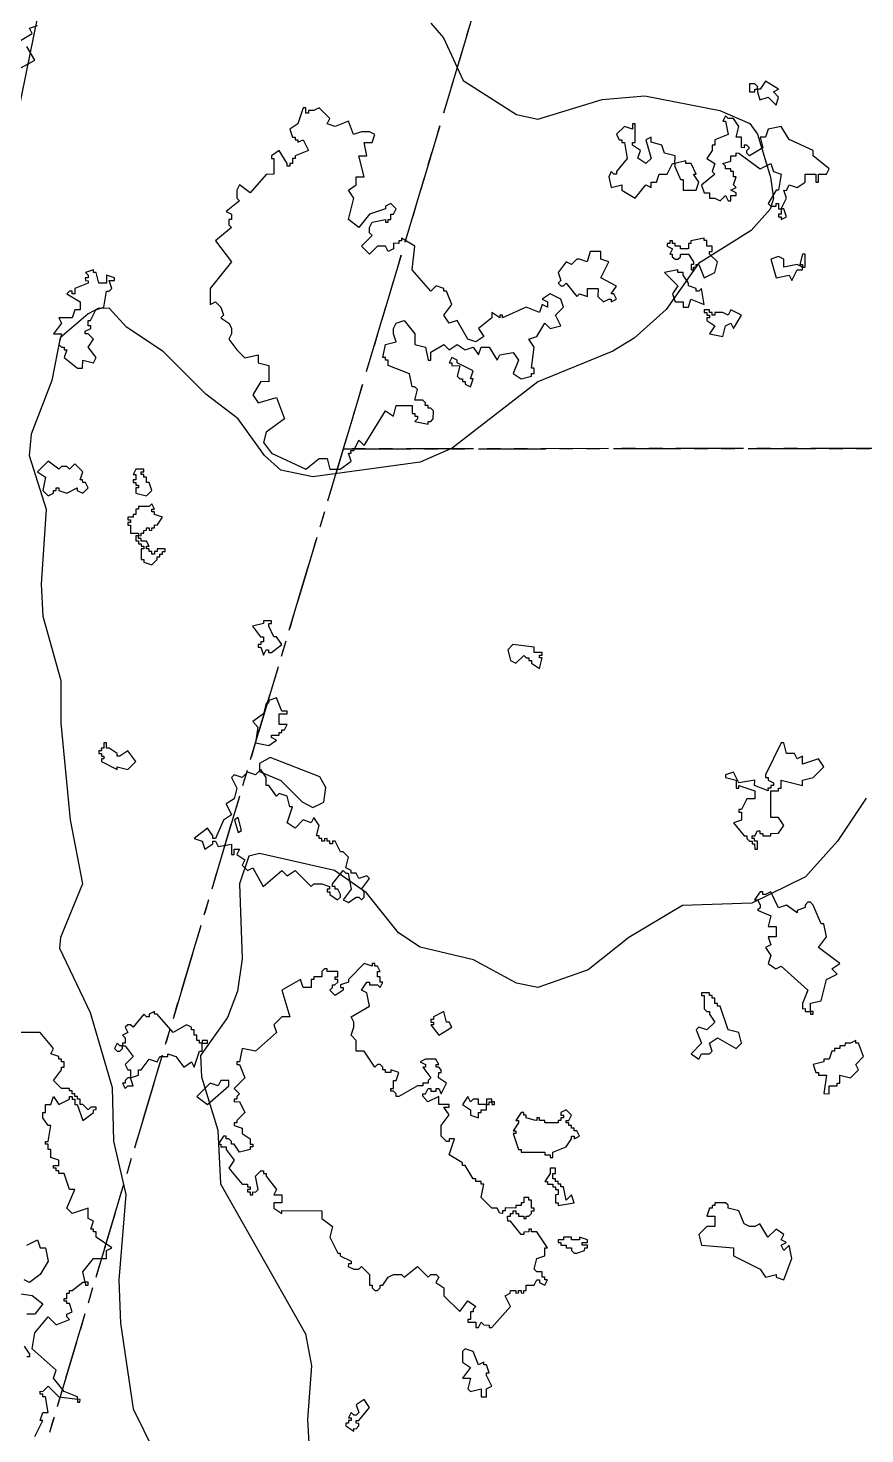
# Model space of a CAD drawing. Header units: metres. Extents: x -550 to 550, y -500 to 950.
# Drawn here: x -110.8 to -32, y -94.7 to 37.5 of the extents above; entities that cross this region are included whole.
import ezdxf

# ---------------------------------------------------------------- set-up
doc = ezdxf.new("R2010")
doc.units = ezdxf.units.M
doc.header["$LTSCALE"] = 2
doc.linetypes.add('PHANTOM', pattern=[6.35, 3.175, -0.635, 0.635, -0.635, 0.635, -0.635])
for name, color, linetype in [('SITE-PROPERTY', 7, 'PHANTOM'), ('SITE-PROPERTY-SITE', 1, 'PHANTOM'), ('SITE-TREE-CANOPY', 94, 'CONTINUOUS'), ('TOPO-CONTOUR-MINOR', 9, 'CONTINUOUS')]:
    doc.layers.add(name, color=color, linetype=linetype)

msp = doc.modelspace()

# ---------------------------------------------------------------- linework, layer by layer
at = {"layer": 'SITE-PROPERTY'}
for points in [[(-91.29, 364.29), (28.27, 364.14), (-149.92, -232.31), (-283.98, -308.65), (-550, -309.07), (-550, 364.89)], [(-91.29, 364.29), (28.27, 364.14), (-149.92, -232.31), (-283.98, -308.65), (-550, -309.07), (-550, 364.89)], [(109.19, 124.16), (108.93, -1.9), (-81.11, -2.07), (-1.63, 263.96), (84.76, 263.8)], [(-136.32, -186.83), (-81.11, -2.07), (108.93, -1.9), (108.59, -158.15), (40.62, -186.68)]]:
    msp.add_lwpolyline(points, close=True, dxfattribs=at)
at = {"layer": 'SITE-PROPERTY-SITE'}
msp.add_lwpolyline([(109.19, 124.16), (108.93, -1.9), (-81.11, -2.07), (-1.63, 263.96), (84.76, 263.8)], close=True, dxfattribs=at)
at = {"layer": 'SITE-TREE-CANOPY'}
for points in [[(-111.65, 36.26), (-110.4, 37.01), (-110.66, 37.51), (-109.9, 37.76)], [(-112.4, 33.26), (-110.15, 34.51), (-110.9, 35.77)], [(-110.15, -94.99), (-109.4, -93.49), (-109.65, -93.49), (-109.4, -92.74), (-108.91, -92.74), (-109.15, -91.24), (-109.4, -91.24), (-109.4, -90.99), (-109.65, -90.99), (-109.65, -90.73), (-109.4, -90.74), (-108.9, -90.24), (-107.9, -91.24), (-106.15, -91.48), (-106.15, -91.24), (-107.4, -90.74), (-108.4, -89.49), (-108.16, -88.73), (-110.4, -86.74), (-110.15, -85.24), (-108.9, -83.74), (-108.15, -84.49), (-106.9, -83.99), (-107.15, -83.74), (-107.15, -83.49), (-106.65, -83.24), (-106.9, -82.48), (-107.15, -82.48), (-107.15, -82.24), (-107.4, -82.24), (-107.4, -81.99), (-107.15, -82), (-107.16, -81.49), (-106.9, -81.49), (-106.9, -81.24), (-106.65, -81.24), (-105.65, -80.48), (-105.41, -80.48), (-105.65, -79.49), (-104.65, -78.24), (-103.4, -78.24), (-103.4, -77.5), (-102.9, -77.24), (-104.4, -76.24), (-104.4, -75.74), (-104.65, -75.74), (-104.65, -75.49), (-104.9, -75.49), (-104.65, -74.73), (-105.15, -74.49), (-105.15, -73.49), (-106.65, -73.99), (-107.15, -73.49), (-106.41, -71.74), (-106.9, -71.74), (-107.4, -70.24), (-107.9, -70.24), (-107.91, -69.99), (-108.15, -69.99), (-108.15, -69.74), (-108.4, -69.74), (-108.4, -69.49), (-107.9, -69.49), (-107.9, -68.99), (-108.66, -68.74), (-108.65, -67.99), (-108.9, -67.99), (-108.9, -67.49), (-109.15, -67.49), (-109.15, -67.24), (-108.9, -67.24), (-108.65, -65.74), (-108.9, -65.74), (-109.4, -65), (-109.4, -64.49), (-109.16, -64.49), (-109.15, -63.74), (-108.66, -63.74), (-108.4, -62.99), (-107.9, -63.74), (-106.9, -63.24), (-106.9, -62.99), (-106.65, -62.99), (-106.65, -63.24), (-106.4, -63.24), (-106.4, -63.74), (-106.16, -63.74), (-105.65, -65.24), (-104.65, -64.49), (-104.65, -64.25), (-104.4, -64.23), (-104.4, -63.99), (-104.9, -63.99), (-105.15, -64.24), (-105.65, -63.74), (-105.9, -63.74), (-105.9, -63.24), (-106.15, -63.24), (-106.15, -62.99), (-106.4, -62.99), (-106.4, -62.74), (-106.65, -62.74), (-106.65, -62.48), (-106.91, -62.48), (-106.9, -62.24), (-107.65, -62.24), (-108.4, -61.49), (-107.65, -60.49), (-107.65, -60.24), (-107.4, -60.24), (-107.4, -59.74), (-107.65, -59.74), (-107.65, -59.49), (-107.91, -59.49), (-107.91, -59.24), (-108.65, -58.99), (-108.4, -58.49), (-109.65, -56.99), (-111.65, -56.99)], [(-110.9, -76.98), (-109.9, -76.49), (-109.65, -77.24), (-109.15, -77.24), (-108.9, -78.49), (-109.65, -79.74), (-110.65, -80.49), (-111.15, -80.24)], [(-111.9, -81.49), (-110.4, -81.73), (-109.4, -82.49), (-110.15, -83.49), (-110.9, -83.49)], [(-111.15, -86.49), (-110.65, -87.24), (-110.65, -87.49), (-110.9, -87.49)]]:
    msp.add_lwpolyline(points, dxfattribs=at)
for points in [[(-42.15, 32.01), (-42.4, 32.26), (-42.9, 32.26), (-42.9, 31.51), (-42.4, 31.51), (-42.4, 31.76), (-42.15, 31.76)], [(-42.15, 31.51), (-41.91, 30.76), (-41.15, 31.01), (-40.4, 30.27), (-40.15, 31.01), (-40.65, 31.51), (-40.16, 31.76), (-41.4, 32.51), (-41.9, 31.76), (-42.15, 31.76)], [(-87.9, -2.49), (-84.65, -3.99), (-83.41, -2.99), (-82.65, -2.99), (-82.4, -3.98), (-81.41, -3.99), (-80.4, -3.24), (-80.65, -2.48), (-80.4, -2.49), (-80.41, -2.24), (-80.15, -2.24), (-79.65, -1.24), (-79.15, -1.74), (-77.15, 1.51), (-76.41, 1.01), (-76.15, 2.01), (-74.66, 2.01), (-74.65, 1.26), (-74.4, 1.26), (-74.4, 1.01), (-74.15, 1.01), (-74.15, 0.77), (-74.4, 0.51), (-73.15, 0.26), (-73.15, 0.51), (-72.9, 0.51), (-72.66, 0.76), (-72.65, 1.51), (-72.9, 1.77), (-73.15, 1.77), (-73.15, 2.01), (-73.41, 2.01), (-73.4, 2.26), (-73.65, 2.51), (-74.4, 2.51), (-74.15, 3.51), (-74.4, 3.76), (-74.65, 3.76), (-74.9, 5), (-76.9, 5.76), (-76.9, 6.26), (-77.15, 6.26), (-77.15, 6.51), (-77.4, 6.51), (-77.15, 7.76), (-76.15, 8.01), (-76.4, 8.76), (-76.4, 9.26), (-76.15, 9.76), (-75.4, 10.01), (-74.4, 8.76), (-74.4, 7.76), (-73.4, 7.51), (-73.15, 6.26), (-72.9, 6.26), (-72.9, 7.02), (-71.65, 7.76), (-71.15, 7.26), (-70.4, 7.76), (-69.66, 7.26), (-68.9, 7.51), (-68.4, 6.76), (-68.15, 7.51), (-67.4, 7.51), (-66.65, 6.26), (-66.4, 6.76), (-65.15, 7.01), (-64.65, 6.26), (-65.15, 5.01), (-64.4, 4.51), (-63.4, 4.76), (-63.4, 5.01), (-63.16, 5.01), (-63.15, 5.51), (-63.4, 5.51), (-63.15, 7.51), (-63.65, 8.26), (-62.9, 8.51), (-62.15, 9.76), (-61.65, 9.26), (-60.65, 9.51), (-61.15, 10.51), (-60.4, 11.26), (-60.65, 12), (-61.65, 12.51), (-62.4, 12.01), (-61.9, 11.76), (-61.9, 11.26), (-62.4, 11.51), (-62.65, 10.76), (-63.91, 11.26), (-66.15, 10.27), (-66.15, 10.51), (-66.4, 10.51), (-66.4, 10.25), (-67.15, 10.76), (-67.15, 10.26), (-68.4, 9.26), (-67.9, 8.51), (-68.65, 8.01), (-69.4, 8.26), (-70.4, 10.02), (-71.15, 9.76), (-71.65, 10.51), (-70.9, 11.51), (-71.4, 12.76), (-71.65, 12.76), (-71.65, 13.01), (-72.4, 13.26), (-72.9, 12.76), (-74.65, 14.76), (-74.4, 17.01), (-75.65, 17.76), (-75.65, 17.51), (-75.91, 17.51), (-75.9, 17.26), (-76.4, 17.27), (-76.41, 16.76), (-76.9, 16.51), (-77.15, 17.01), (-77.9, 17.01), (-78.65, 16.26), (-79.4, 17.01), (-78.41, 18.01), (-78.65, 18.26), (-78.65, 18.76), (-78.4, 19.26), (-77.15, 19.51), (-77.15, 19.26), (-76.9, 19.26), (-76.9, 19.51), (-76.65, 19.51), (-76.65, 20.01), (-76.4, 20.01), (-76.15, 20.51), (-76.65, 21.01), (-77.15, 20.76), (-77.15, 20.51), (-78.66, 20.02), (-79.65, 18.76), (-80.65, 19.51), (-80.15, 21.51), (-80.65, 22.27), (-79.9, 22.76), (-79.9, 23.51), (-79.15, 23.51), (-79.65, 25.51), (-78.9, 25.51), (-79.15, 26.76), (-78.4, 26.76), (-78.15, 27.51), (-78.65, 27.76), (-79.4, 27.76), (-80.16, 27.51), (-80.65, 28.76), (-81.9, 28.26), (-82.65, 28.51), (-82.4, 29.01), (-83.4, 30.01), (-83.9, 29.76), (-84.4, 29.76), (-84.4, 29.51), (-84.65, 29.51), (-84.65, 30.01), (-84.9, 30.01), (-85.4, 28.51), (-86.15, 28.01), (-85.9, 27.26), (-85.65, 27.26), (-85.65, 27.01), (-85.4, 27.01), (-85.4, 26.77), (-84.9, 27.01), (-84.4, 26.01), (-85.65, 25.51), (-85.65, 25.26), (-85.9, 25.26), (-85.9, 24.76), (-86.15, 24.76), (-86.15, 24.51), (-86.4, 24.51), (-86.4, 24.76), (-87.15, 26.01), (-87.9, 25.51), (-87.9, 25.26), (-87.65, 25.26), (-87.65, 23.77), (-88.4, 23.75), (-89.9, 22.01), (-90.9, 22.76), (-91.15, 22.26), (-91.15, 21.51), (-90.9, 21.26), (-92.15, 20.26), (-91.65, 20.01), (-91.65, 19.51), (-91.9, 19.51), (-91.9, 19.01), (-91.65, 18.76), (-93.15, 17.51), (-91.65, 15.51), (-93.65, 13.01), (-93.65, 11.51), (-93.15, 11.76), (-92.65, 11.26), (-92.4, 10.51), (-92.65, 10.26), (-91.9, 9.75), (-91.65, 9.27), (-91.66, 8.76), (-91.9, 8.26), (-91.15, 7.26), (-90.4, 6.5), (-89.15, 6.76), (-89.15, 6.01), (-88.15, 5.76), (-88.15, 4.25), (-88.9, 4.26), (-89.65, 3.01), (-89.15, 2.27), (-87.4, 2.76), (-86.65, 0.76), (-88.4, -0.49), (-88.65, -1.48)], [(-39.4, 21.51), (-39.66, 22.26), (-39.4, 22.25), (-39.15, 22.76), (-38.41, 22.51), (-37.65, 23.01), (-37.65, 23.77), (-36.65, 23.76), (-36.65, 23.01), (-36.4, 23.01), (-36.4, 23.76), (-35.65, 23.76), (-35.4, 24.26), (-36.91, 25.51), (-36.9, 26.01), (-39.15, 27.02), (-39.9, 28.26), (-41.15, 28.01), (-41.4, 27.26), (-41.9, 27.26), (-41.65, 26.26), (-42.9, 25.51), (-43.16, 25.76), (-43.15, 26.01), (-42.9, 26.26), (-43.15, 26.51), (-43.4, 26.51), (-43.4, 26.26), (-43.65, 26.27), (-43.65, 27.26), (-44.15, 27.26), (-43.9, 28.26), (-44.4, 29.01), (-44.9, 29.01), (-45.15, 29.26), (-45.41, 28.76), (-45.15, 28.76), (-44.9, 27.51), (-46.15, 27.01), (-46.15, 26.51), (-46.41, 26.51), (-46.4, 26.01), (-46.9, 25.26), (-46.16, 24.76), (-46.4, 24.01), (-46.15, 23.77), (-47.4, 22.75), (-47.15, 22.01), (-46.65, 22.01), (-46.65, 21.51), (-46.15, 21.51), (-45.65, 21.26), (-45.15, 21.76), (-44.9, 21.26), (-44.65, 21.26), (-44.65, 21.76), (-44.15, 21.76), (-44.15, 22.01), (-44.66, 22.26), (-44.15, 22.51), (-44.4, 22.76), (-44.16, 23.51), (-44.4, 23.51), (-44.4, 24.01), (-44.65, 24.01), (-44.65, 24.26), (-45.15, 24.26), (-45.15, 24.51), (-45.4, 24.77), (-44.65, 25.01), (-44.65, 25.51), (-44.15, 25.51), (-44.15, 25.77), (-43.9, 25.76), (-41.9, 24.26), (-40.9, 24.76), (-40.65, 24.01), (-39.9, 23.76), (-40.15, 22.26), (-40.4, 22.26), (-41.15, 21.01), (-40.9, 20.76), (-40.4, 20.77), (-40.4, 21.01), (-40.15, 21.01), (-40.15, 20.51), (-39.9, 20.51)], [(-49.9, 25.51), (-50.9, 25.76), (-51.15, 26.51), (-52.15, 26.77), (-52.15, 27.26), (-52.66, 27.01), (-52.15, 25.26), (-52.65, 24.76), (-53.4, 25.27), (-53.16, 26.01), (-53.9, 26.51), (-53.91, 26.76), (-53.65, 26.76), (-53.65, 28.51), (-53.9, 28.51), (-53.9, 28.01), (-54.65, 28.26), (-55.4, 27.52), (-55.16, 27.01), (-54.9, 27.01), (-54.9, 26.76), (-54.65, 26.76), (-54.4, 25.26), (-55.41, 24.01), (-55.41, 23.76), (-55.65, 23.76), (-55.9, 24.01), (-56.15, 23.51), (-55.91, 22.51), (-54.9, 22.76), (-54.9, 22.26), (-53.65, 21.51), (-52.65, 22.76), (-52.16, 22.51), (-52.15, 23.01), (-51.65, 23.01), (-51.4, 23.76), (-50.65, 23.76), (-50.15, 24.76), (-49.91, 24.76)], [(-49.91, 24.5), (-49.4, 23.26), (-49.15, 23.26), (-49.15, 22.26), (-47.9, 22.26), (-47.65, 23.01), (-48.15, 23.76), (-47.91, 23.76), (-48.4, 24.76), (-48.9, 24.76), (-48.9, 25.02), (-49.91, 24.76)], [(-39.9, 20.01), (-40.15, 20.01), (-40.15, 19.76), (-39.9, 19.76), (-39.91, 19.51), (-39.4, 19.76), (-39.65, 20.51), (-39.9, 20.51)], [(-47.15, 17.76), (-48.41, 17.51), (-48.41, 17.26), (-48.65, 17.26), (-48.65, 16.76), (-49.4, 16.76), (-49.4, 17.01), (-49.9, 17.01), (-49.9, 17.26), (-50.15, 17.26), (-50.15, 17.51), (-50.4, 17.51), (-50.4, 17.26), (-50.65, 17.26), (-50.65, 17.01), (-50.15, 16.76), (-50.4, 16.26), (-50.16, 16.26), (-50.16, 16.01), (-49.9, 15.76), (-49.65, 15.76), (-49.4, 16.01), (-49.4, 16.26), (-48.65, 16.26), (-48.15, 15.51), (-48.16, 15.26), (-48.4, 15.26), (-48.4, 14.76), (-48.15, 14.76), (-48.16, 15.01), (-47.9, 15.01), (-47.9, 15.26), (-47.65, 15.26), (-47.15, 14.01), (-46.15, 14.51), (-45.9, 15.51), (-46.65, 16.26), (-46.65, 16.51), (-46.4, 16.51), (-46.4, 17.01), (-46.9, 17.01), (-46.9, 17.52), (-47.16, 17.52)], [(-56.65, 11.75), (-56.15, 12.01), (-55.91, 12.01), (-55.9, 11.76), (-55.4, 12.01), (-55.65, 12.51), (-55.9, 12.51), (-55.41, 13.25), (-56.9, 14.01), (-56.15, 15.51), (-56.9, 15.76), (-56.9, 16.5), (-57.9, 16.51), (-58.16, 15.51), (-58.9, 15.76), (-59.15, 15.76), (-59.65, 15.26), (-60.15, 15.51), (-60.9, 14.51), (-60.65, 13.76), (-60.9, 13.51), (-60.65, 13.26), (-60.41, 13.26), (-60.15, 13.51), (-59.15, 12.26), (-58.9, 12.51), (-58.15, 12.26), (-58.15, 13.01), (-57.15, 13.01), (-57.16, 12.26)], [(-38.4, 15.26), (-39.65, 15.01), (-39.65, 15.76), (-40.16, 16.02), (-40.9, 15.76), (-40.4, 14.01), (-39.15, 14.26), (-38.9, 13.76), (-38.4, 14.76), (-37.9, 14.76), (-37.9, 15.01)], [(-37.65, 15.01), (-37.66, 16.26), (-37.9, 16.26), (-38.15, 15.26), (-37.9, 15.26), (-37.9, 15.01)], [(-105.41, 9.01), (-104.9, 9.26), (-104.9, 9.51), (-105.15, 9.51), (-105.15, 10.01), (-104.91, 10.01), (-104.41, 11.01), (-103.65, 11.26), (-103.41, 12.76), (-103.15, 12.76), (-102.9, 13.01), (-103.15, 13.76), (-102.65, 13.76), (-102.65, 14.01), (-103.4, 14.26), (-103.4, 13.51), (-104.15, 13.51), (-104.4, 14.51), (-104.65, 14.51), (-104.65, 14.76), (-105.4, 14.51), (-105.15, 14.26), (-105.15, 14.01), (-105.41, 14.01), (-105.4, 13.76), (-105.15, 13.75), (-105.15, 13.51), (-106.4, 13.01), (-106.4, 12.51), (-106.65, 12.51), (-106.65, 12.76), (-106.9, 12.76), (-107.15, 12.51), (-105.9, 11.76), (-105.9, 11.01), (-106.4, 11.01), (-106.65, 10.26), (-107.9, 10.27), (-107.65, 9.76), (-108.4, 8.76), (-107.65, 8.76), (-107.9, 7.76), (-107.65, 7.51), (-107.4, 7.51), (-107.4, 7.26), (-107.15, 7.26), (-107.4, 6.51), (-106.15, 5.51), (-105.66, 5.51), (-105.65, 6.26), (-104.65, 6.01), (-104.4, 6.51), (-105.15, 7.51), (-104.65, 8.26), (-105.15, 8.76), (-105.41, 8.76)], [(-48.65, 13.51), (-49.15, 14.26), (-49.15, 14.51), (-49.65, 14.52), (-49.65, 14.76), (-50.9, 14.51), (-49.65, 13.26), (-50.15, 12.51), (-49.9, 11.76), (-49.15, 11.76), (-49.15, 11.26), (-48.65, 11.25), (-48.41, 12.01), (-47.15, 11.51), (-47.4, 13.01), (-47.65, 12.76), (-47.91, 12.76), (-47.91, 13.01), (-48.65, 13.26)], [(-44.9, 10.52), (-45.4, 10.76), (-46.15, 10.76), (-46.15, 10.51), (-46.4, 10.51), (-46.41, 10.76), (-46.65, 10.76), (-46.65, 11.01), (-47.15, 11.01), (-47.15, 10.76), (-46.9, 10.76), (-46.9, 10.51), (-46.65, 10.51), (-46.65, 10.26), (-46.9, 10.26), (-46.91, 10.01), (-46.15, 9.5), (-46.65, 8.76), (-45.4, 8.51), (-45.15, 9.51), (-44.65, 9.76), (-44.4, 9.26), (-43.65, 10.51), (-44.65, 11)], [(-70.4, 6.26), (-70.9, 6.51), (-71.15, 6.01), (-70.9, 6.01), (-70.9, 5.76), (-70.16, 5.75), (-70.4, 4.77), (-70.15, 4.51), (-69.9, 4.51), (-69.9, 4.26), (-69.65, 4.26), (-69.65, 4.01), (-69.15, 3.76), (-68.9, 4.51), (-69.15, 4.51), (-68.9, 5.26), (-70.4, 6.01)], [(-108.9, -6.49), (-108.4, -6.24), (-108.4, -5.99), (-108.15, -5.99), (-108.15, -5.74), (-107.9, -5.74), (-107.9, -5.99), (-107.15, -6.24), (-106.16, -5.74), (-106.16, -5.99), (-105.65, -6.24), (-105.15, -5.74), (-105.4, -5.24), (-105.65, -5.24), (-105.66, -4.99), (-105.9, -4.99), (-105.65, -4.24), (-106.41, -3.49), (-106.9, -3.99), (-107.15, -3.74), (-107.66, -3.74), (-107.9, -3.99), (-108.9, -3.24), (-109.9, -4.24), (-109.15, -4.74), (-109.4, -6)], [(-100.9, -4.49), (-100.65, -4.49), (-100.66, -4.99), (-100.9, -4.99), (-100.9, -5.24), (-100.65, -5.24), (-100.65, -5.5), (-100.4, -5.48), (-100.4, -5.74), (-100.65, -5.74), (-100.65, -6.24), (-99.65, -6.49), (-99.15, -5.99), (-99.4, -5.24), (-99.65, -5.24), (-99.65, -4.74), (-99.9, -4.74), (-99.9, -4.49), (-100.15, -4.49), (-100.15, -4.24), (-99.9, -4.24), (-99.9, -3.99), (-100.65, -3.99)], [(-100.15, -10.23), (-100.15, -9.99), (-99.9, -9.99), (-99.9, -9.75), (-99.65, -9.73), (-99.65, -9.49), (-99.4, -9.49), (-99.4, -9.73), (-99.15, -9.74), (-99.15, -9.49), (-98.9, -9.49), (-98.91, -9.23), (-98.65, -9.24), (-98.15, -8.49), (-98.9, -8.24), (-98.9, -7.99), (-99.15, -7.99), (-99.15, -7.74), (-98.9, -7.74), (-99.16, -7.24), (-99.4, -7.49), (-100.4, -7.49), (-100.4, -7.74), (-100.65, -7.74), (-100.65, -8.24), (-100.91, -8.24), (-100.9, -8.49), (-101.4, -8.49), (-101.4, -8.74), (-101.15, -8.74), (-101.15, -8.99), (-101.41, -8.99), (-101.41, -9.24), (-101.15, -9.24), (-101.15, -9.99), (-100.4, -9.99), (-100.4, -10.25)], [(-100.66, -10.24), (-100.65, -10.73), (-100.4, -10.73), (-100.4, -10.99), (-100.15, -10.99), (-100.15, -11.24), (-99.91, -11.24), (-99.91, -11.49), (-100.15, -11.49), (-100.15, -12.49), (-99.9, -12.49), (-99.9, -12.74), (-99.15, -12.99), (-98.65, -12.49), (-98.65, -12.24), (-98.4, -12.24), (-98.4, -11.99), (-98.15, -11.99), (-98.15, -11.74), (-97.9, -11.74), (-97.9, -11.49), (-98.66, -11.49), (-98.65, -11.74), (-98.9, -11.74), (-98.9, -11.99), (-99.15, -11.99), (-99.15, -11.74), (-99.4, -11.74), (-99.4, -11.49), (-99.65, -11.49), (-99.65, -11.24), (-99.4, -11.24), (-99.65, -10.74), (-100.15, -10.74), (-100.15, -10.49), (-100.4, -10.49), (-100.4, -10.25)], [(-88.65, -21.48), (-88.4, -20.98), (-88.16, -20.98), (-88.16, -21.24), (-87.9, -21.24), (-86.9, -20.49), (-87.4, -19.74), (-87.66, -19.74), (-88.15, -18.74), (-88.15, -18.49), (-87.9, -18.49), (-87.9, -18.24), (-88.65, -18.24), (-88.65, -18.49), (-89.66, -18.74), (-88.91, -19.74), (-88.65, -19.74), (-88.65, -20.24), (-88.9, -20.24), (-88.9, -20.49), (-89.15, -20.49), (-89.15, -20.74), (-88.9, -20.74)], [(-62.65, -22.74), (-62.4, -21.74), (-62.65, -21.74), (-62.65, -21.49), (-62.4, -21.49), (-62.4, -21.24), (-63.15, -21.24), (-63.15, -20.74), (-65.16, -20.49), (-65.65, -20.99), (-65.4, -21.99), (-64.9, -22.24), (-64.15, -21.5), (-63.9, -21.74), (-63.65, -21.74), (-63.65, -21.99), (-63.4, -21.99), (-63.4, -22.24)], [(-88.15, -29.99), (-87.4, -29.48), (-87.9, -29.24), (-87.9, -28.99), (-87.15, -29), (-87.15, -28.74), (-86.9, -28.74), (-86.9, -28.49), (-86.66, -28.5), (-86.4, -28), (-87.15, -27.99), (-87.15, -26.99), (-86.4, -26.99), (-86.4, -26.74), (-86.9, -26.74), (-87.4, -25.49), (-88.15, -25.73), (-88.16, -25.99), (-88.4, -25.99), (-88.65, -26.99), (-89.65, -27.73), (-89.16, -28.24), (-89.4, -29.74)], [(-102.41, -32.25), (-102.41, -31.99), (-101.4, -32.24), (-100.65, -31.49), (-101.4, -30.49), (-102.15, -30.99), (-102.4, -30.99), (-102.4, -30.74), (-103.15, -30.24), (-103.4, -30.24), (-103.4, -29.74), (-103.65, -29.74), (-103.65, -30.24), (-103.91, -30.24), (-103.9, -30.49), (-104.15, -30.49), (-104.15, -30.74), (-103.9, -30.74), (-103.9, -30.99), (-103.65, -30.99), (-103.65, -31.24), (-103.9, -31.24), (-103.9, -31.49)], [(-39.65, -29.74), (-39.9, -29.74), (-41.4, -32.74), (-41.4, -32.99), (-41.15, -32.99), (-41.15, -33.24), (-40.65, -33.48), (-40.65, -33.74), (-40.9, -33.74), (-40.9, -33.98), (-41.16, -34), (-41.15, -34.24), (-42.41, -33.74), (-42.4, -33.24), (-43.9, -33.49), (-44.41, -32.49), (-45.15, -32.74), (-45.15, -32.99), (-44.15, -33.23), (-44.15, -33.99), (-43.9, -33.99), (-43.9, -33.74), (-42.4, -34.24), (-42.4, -34.99), (-43.15, -34.99), (-43.65, -35.99), (-43.9, -35.99), (-43.9, -36.24), (-43.65, -36.24), (-43.65, -37), (-44.4, -37.24), (-43.4, -38.49), (-43.15, -38.49), (-43.15, -38.74), (-42.9, -38.99), (-42.65, -38.99), (-42.65, -39.24), (-42.41, -39.24), (-42.4, -39.74), (-42.15, -39.74), (-42.15, -38.99), (-42.41, -38.99), (-42.41, -38.74), (-42.65, -38.74), (-42.65, -38.49), (-42.4, -38.49), (-42.15, -37.99), (-41.91, -37.99), (-41.91, -38.24), (-41.65, -38.24), (-41.65, -38.49), (-40.9, -38.49), (-40.9, -38.24), (-40.15, -38.23), (-39.65, -37.49), (-40.16, -36.74), (-40.9, -36.74), (-40.9, -34.24), (-40.15, -34.24), (-40.15, -33.99), (-39.91, -33.99), (-39.9, -33.24), (-37.9, -33.74), (-37.9, -33.24), (-36.91, -32.99), (-35.9, -31.99), (-36.4, -31.24), (-37.9, -31.74), (-37.9, -30.99), (-38.4, -31.24), (-38.65, -30.74), (-39.4, -30.74)], [(-80.65, -44.74), (-79.9, -44.24), (-79.65, -44.24), (-79.4, -44.49), (-79.16, -44.25), (-79.15, -43.74), (-79.4, -43.49), (-78.65, -42.49), (-78.9, -42.24), (-79.65, -42.49), (-79.9, -41.99), (-80.4, -41.99), (-80.4, -41.74), (-80.9, -41.48), (-80.65, -40.49), (-81.15, -39.99), (-81.4, -39.99), (-81.9, -38.99), (-82.15, -38.99), (-82.15, -39.24), (-82.4, -39.24), (-82.4, -38.99), (-82.65, -38.99), (-82.65, -38.73), (-82.91, -38.75), (-82.91, -38.99), (-83.15, -38.99), (-83.15, -38.74), (-83.4, -38.74), (-83.4, -38.49), (-83.65, -38.49), (-83.4, -37.49), (-83.9, -36.74), (-84.15, -37.24), (-84.9, -36.98), (-85.65, -37.74), (-86.4, -37.24), (-85.9, -35.74), (-86.15, -35.74), (-86.4, -34.74), (-87.16, -34.49), (-87.4, -34.73), (-88.15, -33.74), (-88.4, -33.74), (-88.4, -32.99), (-88.9, -32.24), (-89.4, -32.74), (-90.15, -32.5), (-90.65, -33), (-91.4, -32.74), (-91.65, -32.99), (-91.15, -33.98), (-91.4, -34.99), (-92.15, -35.48), (-91.65, -36.49), (-92.4, -36.99), (-93.15, -38.74), (-93.4, -38.74), (-93.4, -38.49), (-93.9, -37.74), (-95.15, -38.74), (-94.4, -38.99), (-94.15, -39.74), (-93.4, -39.24), (-93.4, -38.99), (-93.15, -38.99), (-92.9, -39.49), (-91.65, -39.25), (-91.65, -40.24), (-91.4, -40.24), (-91.4, -39.74), (-90.91, -39.74), (-91.15, -40.24), (-90.4, -40.74), (-90.65, -41.24), (-90.15, -41.74), (-89.65, -41.49), (-88.66, -43.24), (-86.9, -41.74), (-86.4, -42.24), (-85.65, -41.74), (-84.15, -43.24), (-83.9, -42.99), (-83.15, -42.99), (-82.41, -43.24), (-82.41, -43.48), (-82.65, -43.48), (-82.65, -43.74), (-82.4, -43.74), (-82.4, -43.99), (-81.66, -44.49), (-81.4, -44.24), (-81.4, -43.99), (-81.65, -43.49), (-81.9, -43.49), (-81.9, -43.24), (-82.15, -43.24), (-82.15, -42.98), (-81.15, -41.74), (-80.9, -41.98), (-80.66, -41.99), (-80.4, -43.49), (-81.15, -44.49)], [(-37.15, -54.23), (-36.15, -53.99), (-35.65, -51.99), (-34.65, -51.49), (-35.15, -50.99), (-34.4, -50.49), (-36.4, -48.99), (-35.65, -47.99), (-35.91, -46.74), (-36.15, -46.74), (-36.9, -44.99), (-37.15, -44.73), (-37.41, -44.73), (-37.65, -44.99), (-37.65, -45.23), (-38.4, -45.49), (-38.4, -45.73), (-39.4, -44.99), (-40.15, -45.24), (-40.9, -43.74), (-41.4, -44), (-41.65, -43.99), (-41.65, -43.74), (-41.9, -43.74), (-42.41, -44.49), (-42.15, -44.49), (-41.9, -44.98), (-41.9, -45.24), (-42.15, -45.48), (-40.9, -45.99), (-41.15, -46.99), (-40.4, -46.99), (-40.4, -47.99), (-41.15, -47.99), (-40.9, -48.73), (-41.4, -48.99), (-40.9, -49.74), (-41.15, -50.49), (-40.41, -50.99), (-39.9, -50.74), (-37.4, -52.99), (-37.9, -54.24), (-37.9, -54.75), (-37.65, -54.73), (-37.65, -54.99), (-37.15, -54.99)], [(-62.15, -79.99), (-62.4, -79.99), (-62.4, -79.49), (-62.9, -79.48), (-63.15, -79.24), (-62.9, -78.24), (-62.15, -77.99), (-62.15, -77.24), (-61.9, -77.24), (-62.9, -75.74), (-63.4, -75.74), (-63.4, -75.49), (-63.66, -75.49), (-63.66, -75.73), (-64.15, -75.75), (-64.15, -75.99), (-64.4, -75.99), (-65.4, -74.74), (-65.65, -74.74), (-65.66, -74.24), (-65.4, -74.24), (-65.4, -73.99), (-65.15, -73.99), (-65.15, -73.74), (-64.9, -73.74), (-64.9, -73.99), (-64.65, -73.99), (-64.65, -74.24), (-64.15, -74.24), (-64.15, -74.49), (-63.9, -74.49), (-63.9, -74.24), (-63.65, -74.24), (-63.4, -73.99), (-63.4, -73.74), (-63.15, -73.74), (-63.15, -73.49), (-63.4, -73.49), (-63.4, -72.74), (-63.65, -72.74), (-63.65, -72.49), (-64.15, -72.49), (-64.15, -72.99), (-64.4, -72.99), (-64.4, -73.24), (-64.9, -73.24), (-64.9, -73.49), (-65.9, -73.48), (-65.9, -73.74), (-66.15, -73.74), (-66.15, -73.99), (-66.4, -73.98), (-66.65, -73.49), (-67.15, -73.49), (-68.15, -72.49), (-67.91, -71.24), (-68.15, -71.23), (-68.15, -70.99), (-68.65, -70.99), (-68.65, -70.74), (-68.9, -70.74), (-69.65, -69.49), (-69.9, -69.49), (-69.9, -69.24), (-71.15, -68.49), (-70.65, -66.99), (-71.15, -66.99), (-71.15, -67.24), (-71.4, -67.24), (-71.9, -66.74), (-71.9, -65.73), (-71.16, -64.73), (-71.65, -63.99), (-71.15, -63.99), (-71.15, -63.74), (-72.15, -63.74), (-72.15, -62.99), (-73.16, -63.49), (-73.65, -62.98), (-73.65, -62.74), (-73.4, -62.74), (-73.15, -62.24), (-72.9, -62.24), (-72.9, -62.49), (-72.4, -62.49), (-72.4, -62.24), (-72.15, -62.24), (-71.9, -62.74), (-71.4, -61.74), (-72.16, -61.24), (-72.15, -60.74), (-71.9, -60.74), (-71.9, -60.48), (-72.15, -60.24), (-72.4, -60.24), (-72.4, -59.99), (-72.15, -59.99), (-72.41, -59.49), (-73.4, -59.49), (-73.9, -59.74), (-73.4, -59.99), (-73.4, -60.24), (-73.65, -60.24), (-72.9, -61.24), (-73.15, -61.5), (-73.15, -61.74), (-73.65, -61.74), (-73.65, -61.99), (-74.15, -61.99), (-75.9, -62.99), (-76.15, -62.99), (-76.15, -62.74), (-76.41, -62.49), (-76.65, -62.49), (-76.65, -62.24), (-76.41, -62.24), (-76.4, -61.49), (-76.15, -61.49), (-75.9, -60.73), (-76.66, -60.49), (-76.65, -60.75), (-77.15, -60.74), (-77.15, -60.49), (-77.4, -60.49), (-77.4, -60.24), (-77.65, -59.99), (-77.91, -59.99), (-78.15, -60.24), (-79.15, -58.74), (-79.9, -58.74), (-79.9, -57.74), (-80.4, -57.24), (-80.15, -56.49), (-80.15, -55.99), (-80.4, -55.49), (-78.65, -54.49), (-78.9, -53.24), (-79.41, -52.99), (-78.9, -52.24), (-78.65, -52.24), (-78.65, -52.49), (-77.9, -52.49), (-77.65, -52.73), (-77.4, -52.23), (-77.65, -52.25), (-77.66, -51.74), (-77.9, -51.74), (-77.9, -51.24), (-77.65, -51.24), (-77.9, -50.74), (-78.15, -50.74), (-78.15, -50.49), (-78.41, -50.49), (-78.41, -50.74), (-79.15, -50.49), (-80.65, -51.99), (-80.65, -52.24), (-81.4, -52.48), (-81.4, -52.74), (-81.15, -52.74), (-81.15, -52.99), (-81.9, -53.49), (-82.4, -53), (-82.15, -52.74), (-82.15, -52.5), (-81.91, -52.48), (-81.65, -52.24), (-81.65, -52), (-81.9, -51.99), (-81.9, -51.74), (-81.65, -51.74), (-81.65, -51.24), (-82.65, -51.24), (-82.65, -50.99), (-82.9, -50.99), (-83.15, -51.24), (-83.15, -51.74), (-83.91, -51.74), (-83.9, -51.99), (-84.15, -51.99), (-84.15, -52.74), (-84.9, -52.74), (-85.15, -51.99), (-86.9, -52.99), (-86.15, -55.49), (-86.9, -55.49), (-87.65, -56.24), (-87.4, -56.99), (-89.4, -58.74), (-90.65, -58.49), (-90.9, -59.74), (-91.15, -59.74), (-91.15, -59.99), (-90.9, -59.99), (-90.4, -61.24), (-91.41, -62.24), (-90.9, -62.74), (-91.15, -62.99), (-91.15, -63.24), (-91.4, -63.24), (-91.4, -63.5), (-90.9, -63.48), (-90.4, -64.49), (-91.15, -65.24), (-91.15, -65.49), (-91.4, -65.49), (-91.4, -65.74), (-90.65, -65.99), (-90.65, -66.49), (-89.9, -66.99), (-89.9, -67.49), (-89.65, -67.49), (-89.65, -67.74), (-89.9, -67.74), (-89.9, -67.99), (-90.9, -68.23), (-91.41, -67.49), (-91.65, -67.49), (-91.65, -67.24), (-91.9, -66.99), (-92.15, -66.99), (-92.15, -66.74), (-92.4, -66.74), (-92.9, -67.49), (-92.65, -67.49), (-92.65, -67.74), (-92.15, -67.74), (-92.15, -67.99), (-91.4, -68.99), (-91.9, -69.73), (-90.65, -71.24), (-90.15, -71.24), (-90.15, -71.49), (-89.9, -71.5), (-89.9, -71.74), (-90.15, -71.74), (-90.15, -71.98), (-89.9, -71.98), (-89.9, -72.24), (-89.65, -72.24), (-89.65, -71.98), (-89.4, -71.99), (-89.15, -71.74), (-89.4, -70.49), (-88.9, -69.99), (-88.65, -70), (-88.65, -70.24), (-88.4, -70.24), (-88.4, -70.48), (-87.4, -71.74), (-87.65, -72.24), (-86.9, -72.24), (-86.9, -72.99), (-87.65, -72.99), (-87.65, -73.49), (-86.9, -73.99), (-86.91, -73.73), (-83.16, -73.74), (-83.15, -74.49), (-82.15, -75.24), (-82.4, -76.24), (-81.65, -77.74), (-81.41, -77.74), (-81.41, -77.99), (-80.4, -78.49), (-80.4, -78.74), (-80.65, -78.74), (-80.66, -78.99), (-80.15, -79.24), (-79.65, -79.24), (-79.41, -78.98), (-78.65, -79.74), (-78.65, -80.74), (-78.4, -80.74), (-78.4, -80.99), (-78.15, -81.24), (-77.91, -81.24), (-77.65, -80.99), (-77.65, -80.74), (-77.4, -80.74), (-76.9, -79.99), (-76.4, -79.74), (-75.65, -79.73), (-75.4, -79.99), (-74.15, -78.99), (-73.15, -79.99), (-72.9, -79.74), (-72.4, -79.74), (-72.15, -80), (-72.41, -80.5), (-71.65, -80.99), (-71.66, -81.74), (-70.15, -83.23), (-69.4, -82.23), (-68.65, -82.74), (-68.9, -82.99), (-68.9, -83.24), (-69.15, -83.24), (-69.15, -83.99), (-69.4, -83.99), (-69.4, -84.24), (-68.65, -84.24), (-68.65, -84.74), (-68.4, -84.74), (-68.15, -84.24), (-67.9, -84.49), (-67.4, -84.5), (-67.4, -84.74), (-67.15, -84.74), (-65.4, -82.74), (-65.9, -81.74), (-65.41, -81.49), (-65.4, -81.24), (-64.9, -81.24), (-64.9, -81.5), (-64.65, -81.48), (-64.65, -81.24), (-64.4, -81.24), (-64.4, -81.48), (-64.15, -81.49), (-64.15, -81.24), (-63.9, -81.24), (-63.9, -80.74), (-63.15, -80.74), (-62.9, -80.24), (-62.65, -80.24), (-62.65, -80.49), (-62.15, -80.74), (-61.9, -80.24), (-62.15, -80.24)], [(-45.65, -54.49), (-45.9, -54.49), (-45.9, -54.25), (-46.15, -54.24), (-46.15, -53.74), (-46.4, -53.74), (-46.4, -53.49), (-46.65, -53.49), (-46.65, -53.24), (-47.4, -53.24), (-47.4, -53.49), (-47.15, -53.49), (-47.15, -54.74), (-46.9, -54.99), (-46.65, -54.99), (-46.65, -55.25), (-46.15, -55.99), (-46.9, -56.74), (-47.65, -56.49), (-47.9, -56.73), (-47.4, -57.99), (-48.4, -58.99), (-47.65, -59.49), (-47.4, -58.99), (-46.65, -58.99), (-46.4, -58.74), (-46.65, -57.99), (-45.9, -57.49), (-44.15, -58.49), (-43.65, -57.99), (-43.9, -56.98), (-44.9, -56.74)], [(-101.65, -58.24), (-100.9, -59.24), (-101.65, -59.99), (-101.4, -60.49), (-101.15, -60.49), (-101.15, -61.24), (-100.4, -60.99), (-100.4, -60.49), (-100.15, -60.49), (-99.4, -59.49), (-98.65, -59.74), (-98.4, -59.24), (-97.65, -59.24), (-97.65, -58.99), (-96.9, -59.24), (-96.15, -60.24), (-95.41, -59.74), (-95.15, -60.24), (-94.65, -58.74), (-94.4, -58.74), (-94.4, -57.98), (-94.65, -57.98), (-94.65, -57.74), (-94.9, -57.74), (-94.9, -57.24), (-95.15, -57.24), (-95.16, -56.74), (-95.4, -56.74), (-95.4, -56.49), (-95.9, -56.24), (-97.15, -56.99), (-98.65, -55.24), (-98.9, -55.24), (-98.9, -54.99), (-99.4, -55.24), (-99.4, -55.49), (-99.66, -55.49), (-99.9, -55.24), (-100.9, -56.49), (-101.15, -56.24), (-101.41, -56.24), (-101.65, -56.48), (-101.4, -56.99), (-101.91, -57.24), (-101.65, -57.49), (-101.65, -57.99), (-101.9, -57.99), (-101.9, -58.24)], [(-72.9, -55.99), (-72.65, -55.99), (-72.65, -56.25), (-72.9, -56.24), (-72.15, -57.24), (-70.91, -56.49), (-71.15, -55.99), (-71.4, -55.99), (-71.66, -54.99), (-72.65, -55.49), (-72.65, -55.74), (-72.9, -55.74)], [(-37.15, -55.24), (-36.9, -55.24), (-36.9, -54.99), (-37.15, -54.99)], [(-102.15, -58.24), (-102.4, -57.99), (-102.65, -58.49), (-102.41, -58.74), (-102.15, -58.74), (-101.9, -58.49), (-101.9, -58.24)], [(-93.9, -57.99), (-93.9, -57.74), (-94.41, -57.74), (-94.4, -57.98)], [(-34.9, -58.74), (-35.15, -58.74), (-35.4, -59.49), (-35.9, -59.49), (-35.9, -59.74), (-36.9, -59.99), (-36.65, -60.74), (-36.4, -60.74), (-36.4, -60.99), (-35.65, -60.99), (-35.91, -62.73), (-35.4, -62.74), (-35.4, -61.99), (-34.65, -61.99), (-34.65, -61.74), (-34.4, -61.74), (-34.4, -60.99), (-33.4, -61.24), (-32.65, -60.49), (-32.9, -59.99), (-32.15, -59.24), (-32.65, -57.99), (-32.9, -57.99), (-32.9, -57.74), (-33.4, -57.99), (-33.9, -57.99), (-33.91, -58.24), (-34.4, -58.24), (-34.4, -58.49), (-34.9, -58.49)], [(-101.4, -61.23), (-101.65, -61.49), (-101.65, -61.74), (-101.9, -61.73), (-101.65, -62.24), (-101.4, -61.99), (-100.9, -61.99), (-101.15, -61.24)], [(-93.9, -63.74), (-91.9, -61.99), (-91.9, -61.49), (-92.65, -61.49), (-92.9, -61.99), (-93.65, -61.73), (-94.9, -62.99)], [(-68.16, -63.74), (-68.4, -63.74), (-68.4, -63.24), (-68.9, -63.24), (-69.15, -63.49), (-69.4, -62.99), (-69.9, -63.74), (-69.15, -64.24), (-69.15, -64.74), (-68.4, -64.99), (-68.4, -64.49), (-68.15, -64.49), (-68.15, -64.24), (-67.65, -64.24), (-67.65, -63.74)], [(-67.4, -63.74), (-67.4, -63.49), (-67.15, -63.49), (-67.15, -63.24), (-67.65, -63.24), (-67.65, -63.74)], [(-67.15, -63.74), (-66.91, -63.74), (-66.91, -63.49), (-67.15, -63.49)], [(-60.15, -65.24), (-59.91, -65.24), (-59.65, -64.74), (-60.15, -64.24), (-60.65, -64.49), (-60.65, -64.74), (-60.4, -64.74), (-60.4, -64.99), (-60.65, -64.99), (-60.65, -65.24), (-60.9, -65.24), (-60.9, -65.49), (-62.15, -65.49), (-62.15, -65.24), (-62.65, -65.24), (-62.65, -64.99), (-62.9, -64.99), (-62.9, -65.24), (-63.15, -65.23), (-63.9, -64.99), (-63.9, -64.74), (-64.15, -64.74), (-64.15, -64.49), (-64.4, -64.49), (-64.9, -65.24), (-64.65, -65.24), (-64.65, -65.49), (-65.15, -66.24), (-64.9, -66.24), (-64.9, -66.49), (-65.15, -66.49), (-64.65, -67.99), (-64.4, -67.99), (-64.4, -68.24), (-62.15, -68.24), (-62.15, -68.5), (-61.65, -68.48), (-61.65, -68.74), (-61.4, -68.74), (-61.41, -68.24), (-60.15, -67.74), (-59.66, -66.99), (-59.65, -66.74), (-59.4, -66.74), (-59.4, -66.99), (-58.9, -66.74), (-59.16, -66.24), (-59.4, -66.24), (-59.4, -65.99), (-59.65, -65.98), (-59.65, -65.74), (-59.9, -65.74), (-59.9, -65.49), (-60.15, -65.49)], [(-62.15, -70.99), (-61.9, -70.99), (-61.9, -71.24), (-61.4, -71.24), (-61.4, -71.49), (-61.15, -71.49), (-61.15, -71.74), (-60.9, -71.75), (-60.91, -72.23), (-61.15, -72.25), (-61.15, -72.99), (-60.9, -72.99), (-60.9, -73.24), (-59.4, -72.99), (-59.66, -72.24), (-60.15, -72.74), (-60.41, -71.49), (-60.65, -71.49), (-60.65, -71.24), (-60.9, -71.24), (-60.9, -70.99), (-61.15, -70.99), (-61.15, -70.74), (-61.4, -70.74), (-61.4, -70.24), (-61.16, -70.24), (-61.15, -69.74), (-61.65, -69.74), (-61.65, -70.24)], [(-39.65, -80.24), (-38.9, -78.24), (-39.15, -76.99), (-39.65, -77.49), (-39.9, -76.99), (-39.4, -76.73), (-39.91, -76.49), (-39.65, -75.99), (-40.4, -75.49), (-41.16, -76.24), (-41.91, -74.99), (-42.4, -75.24), (-42.9, -75.24), (-43.4, -74.99), (-43.91, -73.74), (-44.9, -73.49), (-44.9, -73.23), (-45.15, -72.99), (-46.15, -72.99), (-46.15, -73.24), (-46.4, -73.24), (-46.4, -73.49), (-46.65, -73.49), (-46.9, -74.24), (-46.15, -74.25), (-46.15, -75.24), (-46.9, -75.23), (-47.65, -75.99), (-47.4, -76.99), (-44.4, -77.24), (-44.4, -77.99), (-41.9, -79.23), (-41.4, -79.99), (-40.4, -79.74), (-40.4, -79.99)], [(-58.9, -76.49), (-59.65, -76.49), (-59.65, -76.24), (-60.4, -76.24), (-60.41, -76.48), (-60.9, -76.49), (-60.9, -76.74), (-60.65, -76.74), (-60.65, -76.98), (-60.15, -76.99), (-60.15, -77.24), (-59.65, -77.24), (-59.66, -77.49), (-59.4, -77.74), (-59.15, -77.74), (-58.41, -77.49), (-58.4, -77.24), (-58.15, -77.24), (-58.15, -76.99), (-58.65, -76.99), (-58.65, -76.74), (-58.15, -76.74), (-58.15, -76.49), (-58.9, -76.24)], [(-105.4, -80.74), (-105.15, -80.74), (-105.15, -80.48), (-105.41, -80.48)], [(-69.15, -88.49), (-69.9, -89.49), (-69.15, -89.49), (-69.4, -90.49), (-69.15, -90.74), (-68.15, -90.49), (-68.15, -91.24), (-67.65, -91.24), (-67.65, -90.49), (-67.15, -90.24), (-67.66, -89.24), (-67.66, -88.99), (-67.4, -88.99), (-67.65, -88.24), (-67.9, -88.24), (-67.9, -87.99), (-68.41, -88.24), (-68.9, -86.99), (-69.65, -86.74), (-69.9, -86.99), (-69.9, -87.98)], [(-106.15, -91.74), (-105.91, -91.74), (-105.9, -91.49), (-106.15, -91.48)], [(-79.9, -91.99), (-79.66, -92.74), (-79.9, -92.99), (-80.15, -92.99), (-80.4, -92.74), (-80.65, -93.24), (-80.4, -93.24), (-80.4, -93.49), (-80.65, -93.49), (-80.65, -93.74), (-80.9, -93.74), (-80.9, -93.99), (-80.15, -94.49), (-80.15, -94.24), (-79.9, -94.25), (-79.65, -93.99), (-79.65, -93.75), (-79.9, -93.74), (-79.9, -93.49), (-79.65, -93.49), (-78.65, -92.24), (-79.15, -91.49)]]:
    msp.add_lwpolyline(points, close=True, dxfattribs=at)
at = {"layer": 'TOPO-CONTOUR-MINOR'}
for points in [[(-109.51, 40.63), (-112.58, 25.51), (-115.46, 14.43), (-116.1, 7.38), (-116.07, -5.72), (-114.89, -17.81), (-115.5, -22.85), (-115.25, -26.88), (-115.9, -33.94), (-115.75, -39.98), (-116.49, -46.03), (-115.03, -56.1), (-114.93, -61.14), (-112.98, -68.19), (-111.86, -76.26), (-112.37, -81.29), (-111.91, -87.34), (-112.71, -93.38), (-111.58, -100.44)], [(-72.89, 37.98), (-71.7, 36.6), (-69.83, 32.57), (-64.83, 29.37), (-62.82, 28.95), (-56.77, 30.81), (-52.74, 31.14), (-45.69, 29.75), (-42.86, 28.54), (-42.15, 27.53), (-40.93, 23.5), (-40.65, 21.48), (-40.94, 20.48), (-42.74, 18.46), (-47.7, 15.38), (-50.73, 11.04), (-53.75, 8.34), (-55.77, 7.11), (-62.82, 4.24), (-70.88, -1.99), (-73.9, -3.31), (-83.98, -4.71), (-87, -4.07), (-88.53, -2.7), (-91.03, 0.75), (-94.05, 3.06), (-98.08, 7.1), (-101.53, 9.39), (-103.12, 11.12), (-104.13, 11.16), (-105.14, 10.63), (-107.77, 8.38), (-108.55, 4.35), (-110.51, -0.68), (-110.68, -2.7), (-109.08, -7.74), (-109.57, -14.79), (-109.42, -17.81), (-107.7, -23.86), (-107.71, -27.89), (-106.83, -36.96), (-105.66, -43), (-107.74, -48.04), (-107.83, -49.05), (-104.94, -55.1), (-102.89, -62.15), (-102.75, -67.19), (-101.59, -72.22), (-102.25, -80.29), (-102.09, -84.32), (-100.91, -92.38), (-98.93, -96.41)], [(-31.9, -34.94), (-34.61, -38.98), (-37.63, -42.34), (-42.67, -44.8), (-49.19, -45.02), (-54.26, -48.04), (-58.09, -51.07), (-62.82, -52.75), (-64.83, -52.34), (-68.86, -50.15), (-73.9, -48.94), (-75.92, -47.59), (-78.94, -43.84), (-81.96, -41.75), (-89.02, -40.14), (-90.02, -40.4), (-90.89, -43), (-90.66, -50.06), (-91.08, -53.08), (-92.04, -55.58), (-94.57, -59.13), (-94.46, -61.14), (-92.95, -66.18), (-92.69, -71.22), (-84.7, -85.32), (-84.13, -88.35), (-84.49, -93.38), (-84.22, -98.42)]]:
    msp.add_lwpolyline(points, dxfattribs=at)
for points in [[(-89.02, -31.66), (-89.02, -32.41), (-87, -33.26), (-84.99, -35.28), (-83.98, -35.8), (-82.97, -35.3), (-82.77, -33.94), (-83.34, -32.93), (-88.01, -31.11)], [(-91.03, -36.75), (-91.38, -36.96), (-91.03, -38.16), (-90.72, -37.97)]]:
    msp.add_lwpolyline(points, close=True, dxfattribs=at)

doc.saveas('drawing.dxf')
